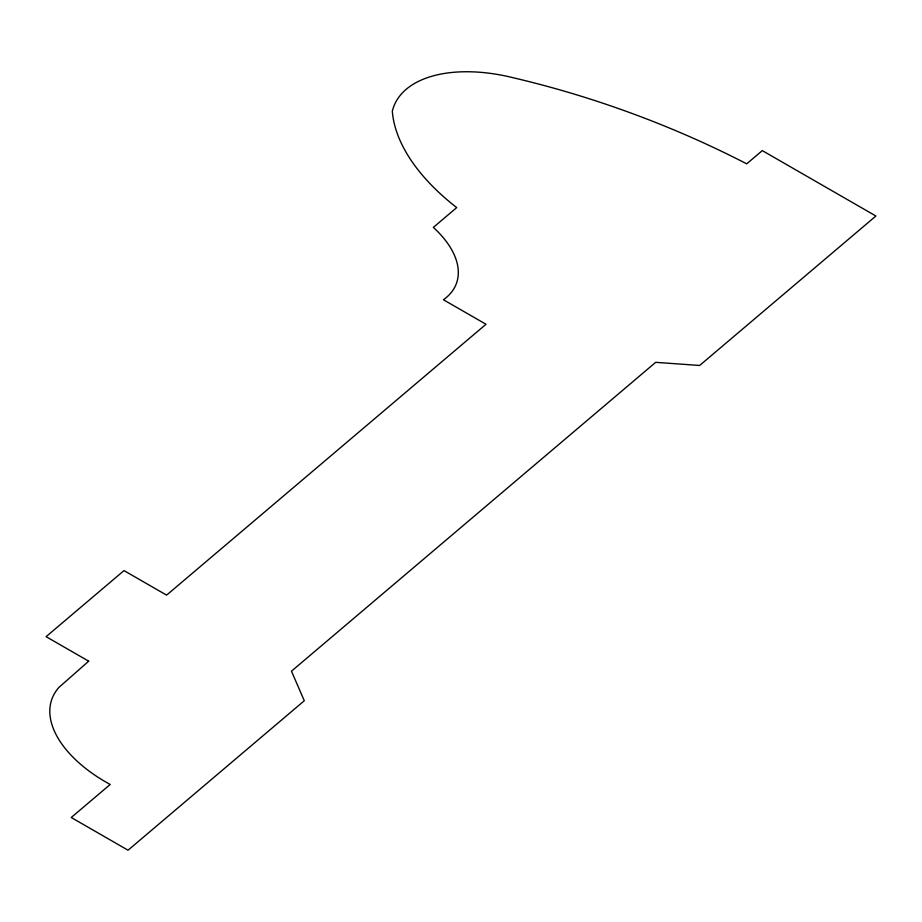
<?xml version="1.0" encoding="UTF-8"?>
<svg xmlns="http://www.w3.org/2000/svg" width="922" height="922" viewBox="0 0 922 922"><rect width="100%" height="100%" fill="white"/><g stroke="black" fill="none" stroke-linecap="round" stroke-linejoin="round"><path stroke-width="1.38" d="M88.696 661.189L58.904 687.42A113.187 62.304 20.2 0 0 110.191 784.472L71.248 817.503L128.043 850.211L304.295 700.743L291.467 671.181L655.669 362.334L699.648 365.469L875.9 216.013L762.298 150.609L746.716 163.828A567.422 312.351 20.2 0 0 513.785 77.886A126.994 69.911 20.2 0 0 392.323 111.216A198.806 109.441 20.2 0 0 456.713 207.588L433.34 227.411A100.878 55.527 20.2 0 1 443.401 299.754L485.998 324.267L166.605 595.128L123.997 570.603L46.1 636.664L88.696 661.189"/></g></svg>
